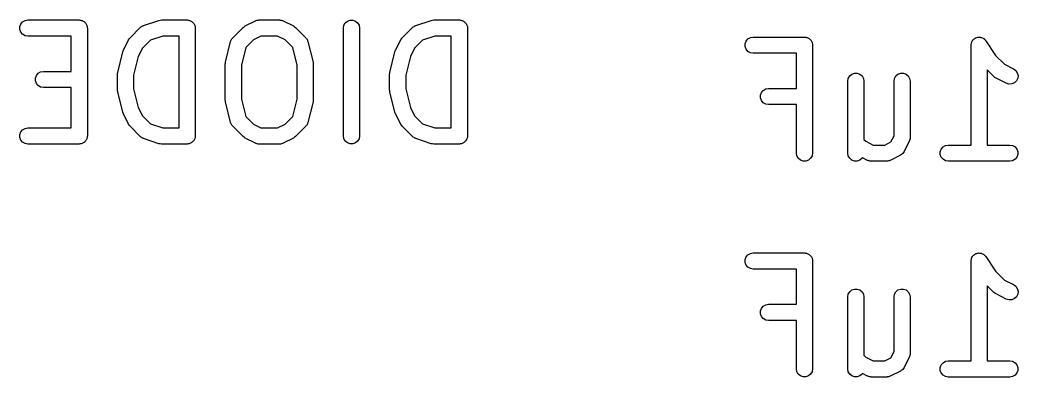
# Model space of a CAD drawing. Extents: x 26 to 276, y -105 to -8.
# Drawn here: x 134.49 to 143.74, y -67.13 to -63.82 of the extents above; entities that cross this region are included whole.
import ezdxf

# ---------------------------------------------------------------- set-up
doc = ezdxf.new("R2010")
doc.units = 0
doc.header["$MEASUREMENT"] = 0
doc.layers.add('BLACK', color=7, linetype='CONTINUOUS')

msp = doc.modelspace()

# ---------------------------------------------------------------- linework, layer by layer
at = {"layer": 'Black'}
for p, q in [((134.497, -63.8563), (134.513, -63.8364)), ((134.513, -63.8364), (134.536, -63.8234)), ((134.536, -63.8234), (134.562, -63.8188)), ((134.562, -63.8188), (135.038, -63.8188)), ((135.038, -63.8188), (135.044, -63.82)), ((135.044, -63.82), (135.051, -63.82)), ((135.051, -63.82), (135.057, -63.8222)), ((135.057, -63.8222), (135.064, -63.8234)), ((135.064, -63.8234), (135.069, -63.8266)), ((135.069, -63.8266), (135.075, -63.8289)), ((135.075, -63.8289), (135.08, -63.8331)), ((135.08, -63.8331), (135.086, -63.8364)), ((135.086, -63.8364), (135.09, -63.8414)), ((135.09, -63.8414), (135.095, -63.8456)), ((135.095, -63.8456), (135.099, -63.8513)), ((135.099, -63.8513), (135.103, -63.8563)), ((135.633, -63.8703), (135.776, -63.8227)), ((135.776, -63.8227), (135.788, -63.8209)), ((135.788, -63.8209), (135.8, -63.8188)), ((135.8, -63.8188), (136.038, -63.8188)), ((136.038, -63.8188), (136.044, -63.82)), ((136.044, -63.82), (136.051, -63.82)), ((136.051, -63.82), (136.057, -63.8222)), ((136.057, -63.8222), (136.064, -63.8234)), ((136.064, -63.8234), (136.069, -63.8266)), ((136.069, -63.8266), (136.075, -63.8289)), ((136.075, -63.8289), (136.08, -63.8331)), ((136.08, -63.8331), (136.086, -63.8364)), ((136.086, -63.8364), (136.09, -63.8414)), ((136.09, -63.8414), (136.095, -63.8456)), ((136.095, -63.8456), (136.099, -63.8513)), ((136.099, -63.8513), (136.103, -63.8563)), ((136.576, -63.8744), (136.671, -63.8268)), ((136.671, -63.8268), (136.675, -63.8255)), ((136.675, -63.8255), (136.679, -63.8234)), ((136.679, -63.8234), (136.688, -63.8218)), ((136.688, -63.8218), (136.696, -63.8193)), ((136.696, -63.8193), (136.7, -63.8196)), ((136.7, -63.8196), (136.705, -63.8188)), ((136.705, -63.8188), (136.895, -63.8188)), ((136.895, -63.8188), (136.899, -63.8196)), ((136.899, -63.8196), (136.904, -63.8193)), ((136.904, -63.8193), (136.912, -63.8218)), ((136.912, -63.8218), (136.921, -63.8234)), ((136.921, -63.8234), (136.924, -63.8255)), ((136.924, -63.8255), (136.929, -63.8268)), ((136.929, -63.8268), (137.024, -63.8744)), ((137.491, -63.8682), (137.504, -63.8456)), ((137.504, -63.8456), (137.524, -63.8289)), ((137.524, -63.8289), (137.549, -63.82)), ((137.549, -63.82), (137.575, -63.82)), ((137.575, -63.82), (137.599, -63.8289)), ((137.599, -63.8289), (137.619, -63.8456)), ((137.619, -63.8456), (137.632, -63.8682)), ((138.157, -63.8703), (138.3, -63.8227)), ((138.3, -63.8227), (138.312, -63.8209)), ((138.312, -63.8209), (138.324, -63.8188)), ((138.324, -63.8188), (138.562, -63.8188)), ((138.562, -63.8188), (138.568, -63.82)), ((138.568, -63.82), (138.575, -63.82)), ((138.575, -63.82), (138.581, -63.8222)), ((138.581, -63.8222), (138.587, -63.8234)), ((138.587, -63.8234), (138.593, -63.8266)), ((138.593, -63.8266), (138.599, -63.8289)), ((138.599, -63.8289), (138.604, -63.8331)), ((138.604, -63.8331), (138.61, -63.8364)), ((138.61, -63.8364), (138.614, -63.8414)), ((138.614, -63.8414), (138.619, -63.8456)), ((138.619, -63.8456), (138.622, -63.8513)), ((138.622, -63.8513), (138.627, -63.8563)), ((134.488, -63.8808), (134.497, -63.8563)), ((134.488, -63.9069), (134.488, -63.8808)), ((134.497, -63.9313), (134.488, -63.9069)), ((134.513, -63.9513), (134.497, -63.9313)), ((135.103, -63.8563), (135.105, -63.8625)), ((135.105, -63.8625), (135.108, -63.8682)), ((135.108, -63.8682), (135.109, -63.8746)), ((135.109, -63.8746), (135.112, -63.8808)), ((135.112, -63.8808), (135.112, -63.8874)), ((135.112, -63.8874), (135.113, -63.8938)), ((135.113, -63.8938), (135.113, -64.8938)), ((135.509, -63.9837), (135.604, -63.8884)), ((135.604, -63.8884), (135.607, -63.8859)), ((135.607, -63.8859), (135.61, -63.8827)), ((135.61, -63.8827), (135.618, -63.8785)), ((135.618, -63.8785), (135.625, -63.8735)), ((135.625, -63.8735), (135.629, -63.8724)), ((135.629, -63.8724), (135.633, -63.8703)), ((136.103, -63.8563), (136.105, -63.8625)), ((136.105, -63.8625), (136.108, -63.8682)), ((136.108, -63.8682), (136.109, -63.8746)), ((136.109, -63.8746), (136.112, -63.8808)), ((136.112, -63.8808), (136.112, -63.8874)), ((136.112, -63.8874), (136.113, -63.8938)), ((136.113, -63.8938), (136.113, -64.8938)), ((136.461, -63.9837), (136.556, -63.8884)), ((136.556, -63.8884), (136.566, -63.8815)), ((136.566, -63.8815), (136.576, -63.8744)), ((137.024, -63.8744), (137.033, -63.8815)), ((137.033, -63.8815), (137.043, -63.8884)), ((137.043, -63.8884), (137.139, -63.9837)), ((137.487, -63.8938), (137.491, -63.8682)), ((137.487, -64.8938), (137.487, -63.8938)), ((137.632, -63.8682), (137.637, -63.8938)), ((137.637, -63.8938), (137.637, -64.8938)), ((138.032, -63.9837), (138.128, -63.8884)), ((138.128, -63.8884), (138.131, -63.8859)), ((138.131, -63.8859), (138.134, -63.8827)), ((138.134, -63.8827), (138.142, -63.8785)), ((138.142, -63.8785), (138.149, -63.8735)), ((138.149, -63.8735), (138.153, -63.8724)), ((138.153, -63.8724), (138.157, -63.8703)), ((138.627, -63.8563), (138.629, -63.8625)), ((138.629, -63.8625), (138.632, -63.8682)), ((138.632, -63.8682), (138.633, -63.8746)), ((138.633, -63.8746), (138.636, -63.8808)), ((138.636, -63.8808), (138.636, -63.8874)), ((138.636, -63.8874), (138.637, -63.8938)), ((138.637, -63.8938), (138.637, -64.8938)), ((134.536, -63.9643), (134.513, -63.9513)), ((134.562, -63.9688), (134.536, -63.9643)), ((134.963, -63.9688), (134.562, -63.9688)), ((134.963, -64.295), (134.963, -63.9688)), ((135.447, -64.0984), (135.495, -64.0032)), ((135.495, -64.0032), (135.502, -63.9935)), ((135.502, -63.9935), (135.509, -63.9837)), ((135.697, -64.007), (135.623, -64.0811)), ((135.812, -63.9688), (135.697, -64.007)), ((135.963, -63.9688), (135.812, -63.9688)), ((135.963, -64.8188), (135.963, -63.9688)), ((136.394, -64.209), (136.441, -64.0185)), ((136.441, -64.0185), (136.444, -64.0119)), ((136.444, -64.0119), (136.446, -64.005)), ((136.446, -64.005), (136.449, -64.0001)), ((136.449, -64.0001), (136.452, -63.9947)), ((136.452, -63.9947), (136.457, -63.9896)), ((136.457, -63.9896), (136.461, -63.9837)), ((136.654, -64.0031), (136.582, -64.075)), ((136.722, -63.9688), (136.654, -64.0031)), ((136.877, -63.9688), (136.722, -63.9688)), ((136.946, -64.0031), (136.877, -63.9688)), ((137.018, -64.075), (136.946, -64.0031)), ((137.139, -63.9837), (137.143, -63.9896)), ((137.143, -63.9896), (137.148, -63.9947)), ((137.148, -63.9947), (137.15, -64.0001)), ((137.15, -64.0001), (137.153, -64.005)), ((137.153, -64.005), (137.155, -64.0119)), ((137.155, -64.0119), (137.158, -64.0185)), ((137.158, -64.0185), (137.206, -64.209)), ((137.971, -64.0984), (138.018, -64.0032)), ((138.018, -64.0032), (138.026, -63.9935)), ((138.026, -63.9935), (138.032, -63.9837)), ((138.221, -64.007), (138.147, -64.0811)), ((138.336, -63.9688), (138.221, -64.007)), ((138.487, -63.9688), (138.336, -63.9688)), ((138.487, -64.8188), (138.487, -63.9688)), ((141.212, -64.0394), (141.221, -64.0149)), ((141.221, -64.0149), (141.238, -63.9949)), ((141.238, -63.9949), (141.26, -63.9819)), ((141.26, -63.9819), (141.286, -63.9774)), ((141.286, -63.9774), (141.762, -63.9774)), ((141.762, -63.9774), (141.768, -63.9785)), ((141.768, -63.9785), (141.775, -63.9785)), ((141.775, -63.9785), (141.781, -63.9808)), ((141.781, -63.9808), (141.788, -63.9819)), ((141.788, -63.9819), (141.793, -63.9852)), ((141.793, -63.9852), (141.799, -63.9874)), ((141.799, -63.9874), (141.804, -63.9916)), ((141.804, -63.9916), (141.81, -63.9949)), ((141.81, -63.9949), (141.814, -64)), ((141.814, -64), (141.819, -64.0042)), ((141.819, -64.0042), (141.823, -64.0099)), ((141.823, -64.0099), (141.827, -64.0149)), ((141.827, -64.0149), (141.829, -64.021)), ((141.829, -64.021), (141.832, -64.0267)), ((141.832, -64.0267), (141.834, -64.0332)), ((141.834, -64.0332), (141.836, -64.0394)), ((143.306, -64.0441), (143.309, -64.0355)), ((143.309, -64.0355), (143.31, -64.0267)), ((143.31, -64.0267), (143.313, -64.0231)), ((143.313, -64.0231), (143.314, -64.0191)), ((143.314, -64.0191), (143.319, -64.0119)), ((143.319, -64.0119), (143.323, -64.0042)), ((143.323, -64.0042), (143.327, -64.0015)), ((143.327, -64.0015), (143.329, -63.9981)), ((143.329, -63.9981), (143.337, -63.9932)), ((143.337, -63.9932), (143.343, -63.9874)), ((143.343, -63.9874), (143.347, -63.986)), ((143.347, -63.986), (143.351, -63.9837)), ((143.351, -63.9837), (143.36, -63.9816)), ((143.36, -63.9816), (143.368, -63.9785)), ((143.368, -63.9785), (143.372, -63.9785)), ((143.372, -63.9785), (143.376, -63.9775)), ((143.376, -63.9775), (143.385, -63.9785)), ((143.385, -63.9785), (143.394, -63.9785)), ((143.394, -63.9785), (143.398, -63.9799)), ((143.398, -63.9799), (143.402, -63.9804)), ((143.402, -63.9804), (143.41, -63.9844)), ((143.41, -63.9844), (143.418, -63.9874)), ((143.418, -63.9874), (143.422, -63.9901)), ((143.422, -63.9901), (143.425, -63.9919)), ((143.425, -63.9919), (143.432, -63.9984)), ((143.432, -63.9984), (143.438, -64.0042)), ((143.438, -64.0042), (143.44, -64.0078)), ((143.44, -64.0078), (143.443, -64.0108)), ((143.443, -64.0108), (143.534, -64.1475)), ((135.394, -64.3042), (135.441, -64.1137)), ((135.441, -64.1137), (135.445, -64.1063)), ((135.445, -64.1063), (135.447, -64.0984)), ((135.623, -64.0811), (135.585, -64.1581)), ((136.582, -64.075), (136.541, -64.2364)), ((137.058, -64.2364), (137.018, -64.075)), ((137.917, -64.3042), (137.965, -64.1137)), ((137.965, -64.1137), (137.968, -64.1063)), ((137.968, -64.1063), (137.971, -64.0984)), ((138.147, -64.0811), (138.109, -64.1581)), ((141.212, -64.0654), (141.212, -64.0394)), ((141.221, -64.0899), (141.212, -64.0654)), ((141.238, -64.1098), (141.221, -64.0899)), ((141.26, -64.1229), (141.238, -64.1098)), ((141.286, -64.1274), (141.26, -64.1229)), ((141.687, -64.1274), (141.286, -64.1274)), ((141.687, -64.4536), (141.687, -64.1274)), ((141.836, -64.0394), (141.836, -64.0459)), ((141.836, -64.0459), (141.837, -64.0524)), ((141.837, -64.0524), (141.837, -65.0524)), ((143.307, -64.0483), (143.306, -64.0441)), ((143.306, -64.0524), (143.307, -64.0483)), ((143.306, -64.9774), (143.306, -64.0524)), ((135.585, -64.1581), (135.541, -64.3316)), ((136.391, -64.2272), (136.393, -64.2181)), ((136.393, -64.2181), (136.394, -64.209)), ((137.206, -64.209), (137.207, -64.2181)), ((137.207, -64.2181), (137.208, -64.2272)), ((138.109, -64.1581), (138.065, -64.3316)), ((143.534, -64.1475), (143.616, -64.2288)), ((134.64, -64.3325), (134.656, -64.3126)), ((134.656, -64.3126), (134.679, -64.2996)), ((134.679, -64.2996), (134.705, -64.295)), ((134.705, -64.295), (134.963, -64.295)), ((135.391, -64.3224), (135.393, -64.3134)), ((135.393, -64.3134), (135.394, -64.3042)), ((136.391, -64.5605), (136.391, -64.2272)), ((136.541, -64.2364), (136.541, -64.5513)), ((137.058, -64.5513), (137.058, -64.2364)), ((137.208, -64.2272), (137.208, -64.5605)), ((137.915, -64.3224), (137.917, -64.3134)), ((137.917, -64.3134), (137.917, -64.3042)), ((142.201, -64.3208), (142.225, -64.3119)), ((142.225, -64.3119), (142.251, -64.3119)), ((142.251, -64.3119), (142.276, -64.3208)), ((142.629, -64.3208), (142.654, -64.3119)), ((142.654, -64.3119), (142.68, -64.3119)), ((142.68, -64.3119), (142.704, -64.3208)), ((143.518, -64.3435), (143.456, -64.2811)), ((143.456, -64.2811), (143.456, -64.9774)), ((143.616, -64.2288), (143.7, -64.271)), ((143.7, -64.271), (143.721, -64.2865)), ((143.721, -64.2865), (143.735, -64.3083)), ((143.735, -64.3083), (143.742, -64.3336)), ((134.631, -64.357), (134.64, -64.3325)), ((134.631, -64.3831), (134.631, -64.357)), ((134.64, -64.4075), (134.631, -64.3831)), ((134.656, -64.4275), (134.64, -64.4075)), ((135.391, -64.4653), (135.391, -64.3224)), ((135.541, -64.3316), (135.541, -64.456)), ((137.915, -64.4653), (137.915, -64.3224)), ((138.065, -64.3316), (138.065, -64.456)), ((142.163, -64.3857), (142.168, -64.3601)), ((142.163, -65.0524), (142.163, -64.3857)), ((142.168, -64.3601), (142.181, -64.3375)), ((142.181, -64.3375), (142.201, -64.3208)), ((142.276, -64.3208), (142.296, -64.3375)), ((142.296, -64.3375), (142.309, -64.3601)), ((142.309, -64.3601), (142.313, -64.3857)), ((142.313, -64.3857), (142.313, -64.9261)), ((142.592, -64.3857), (142.596, -64.3601)), ((142.592, -64.8918), (142.592, -64.3857)), ((142.596, -64.3601), (142.609, -64.3375)), ((142.609, -64.3375), (142.629, -64.3208)), ((142.704, -64.3208), (142.724, -64.3375)), ((142.724, -64.3375), (142.737, -64.3601)), ((142.737, -64.3601), (142.742, -64.3857)), ((142.742, -64.3857), (142.742, -64.9095)), ((143.528, -64.3504), (143.518, -64.3435)), ((143.538, -64.3576), (143.528, -64.3504)), ((143.633, -64.4052), (143.538, -64.3576)), ((143.658, -64.4126), (143.633, -64.4052)), ((143.708, -64.4007), (143.684, -64.411)), ((143.727, -64.3828), (143.708, -64.4007)), ((143.739, -64.3595), (143.727, -64.3828)), ((143.742, -64.3336), (143.739, -64.3595)), ((134.679, -64.4405), (134.656, -64.4275)), ((134.705, -64.445), (134.679, -64.4405)), ((134.963, -64.445), (134.705, -64.445)), ((134.963, -64.8188), (134.963, -64.445)), ((135.393, -64.4743), (135.391, -64.4653)), ((135.394, -64.4835), (135.393, -64.4743)), ((135.441, -64.6739), (135.394, -64.4835)), ((135.541, -64.456), (135.585, -64.6296)), ((137.917, -64.4743), (137.915, -64.4653)), ((137.917, -64.4835), (137.917, -64.4743)), ((137.965, -64.6739), (137.917, -64.4835)), ((138.065, -64.456), (138.109, -64.6296)), ((141.355, -64.5155), (141.364, -64.4911)), ((141.364, -64.4911), (141.38, -64.4711)), ((141.38, -64.4711), (141.403, -64.4581)), ((141.403, -64.4581), (141.429, -64.4536)), ((141.429, -64.4536), (141.687, -64.4536)), ((143.684, -64.411), (143.658, -64.4126)), ((136.393, -64.5695), (136.391, -64.5605)), ((136.394, -64.5787), (136.393, -64.5695)), ((136.441, -64.7692), (136.394, -64.5787)), ((136.541, -64.5513), (136.582, -64.7126)), ((137.018, -64.7126), (137.058, -64.5513)), ((137.206, -64.5787), (137.158, -64.7692)), ((137.207, -64.5695), (137.206, -64.5787)), ((137.208, -64.5605), (137.207, -64.5695)), ((141.355, -64.5416), (141.355, -64.5155)), ((141.364, -64.5661), (141.355, -64.5416)), ((141.38, -64.586), (141.364, -64.5661)), ((141.403, -64.599), (141.38, -64.586)), ((135.445, -64.6814), (135.441, -64.6739)), ((135.447, -64.6893), (135.445, -64.6814)), ((135.585, -64.6296), (135.623, -64.7066)), ((137.968, -64.6814), (137.965, -64.6739)), ((137.971, -64.6893), (137.968, -64.6814)), ((138.109, -64.6296), (138.147, -64.7066)), ((141.429, -64.6036), (141.403, -64.599)), ((141.687, -64.6036), (141.429, -64.6036)), ((141.687, -65.0524), (141.687, -64.6036)), ((135.495, -64.7845), (135.447, -64.6893)), ((135.623, -64.7066), (135.697, -64.7807)), ((136.444, -64.7757), (136.441, -64.7692)), ((136.446, -64.7827), (136.444, -64.7757)), ((136.582, -64.7126), (136.654, -64.7846)), ((136.946, -64.7846), (137.018, -64.7126)), ((137.155, -64.7757), (137.153, -64.7827)), ((137.158, -64.7692), (137.155, -64.7757)), ((138.018, -64.7845), (137.971, -64.6893)), ((138.147, -64.7066), (138.221, -64.7807)), ((134.488, -64.8808), (134.497, -64.8563)), ((134.497, -64.8563), (134.513, -64.8364)), ((134.513, -64.8364), (134.536, -64.8234)), ((134.536, -64.8234), (134.562, -64.8188)), ((134.562, -64.8188), (134.963, -64.8188)), ((135.502, -64.7942), (135.495, -64.7845)), ((135.509, -64.804), (135.502, -64.7942)), ((135.604, -64.8993), (135.509, -64.804)), ((135.697, -64.7807), (135.812, -64.8188)), ((135.812, -64.8188), (135.963, -64.8188)), ((136.449, -64.7875), (136.446, -64.7827)), ((136.452, -64.793), (136.449, -64.7875)), ((136.457, -64.7981), (136.452, -64.793)), ((136.461, -64.804), (136.457, -64.7981)), ((136.556, -64.8993), (136.461, -64.804)), ((136.654, -64.7846), (136.722, -64.8188)), ((136.722, -64.8188), (136.877, -64.8188)), ((136.877, -64.8188), (136.946, -64.7846)), ((137.139, -64.804), (137.043, -64.8993)), ((137.143, -64.7981), (137.139, -64.804)), ((137.148, -64.793), (137.143, -64.7981)), ((137.15, -64.7875), (137.148, -64.793)), ((137.153, -64.7827), (137.15, -64.7875)), ((138.026, -64.7942), (138.018, -64.7845)), ((138.032, -64.804), (138.026, -64.7942)), ((138.128, -64.8993), (138.032, -64.804)), ((138.221, -64.7807), (138.336, -64.8188)), ((138.336, -64.8188), (138.487, -64.8188)), ((134.488, -64.9069), (134.488, -64.8808)), ((134.497, -64.9313), (134.488, -64.9069)), ((134.513, -64.9513), (134.497, -64.9313)), ((134.536, -64.9643), (134.513, -64.9513)), ((135.069, -64.961), (135.064, -64.9643)), ((135.075, -64.9588), (135.069, -64.961)), ((135.08, -64.9546), (135.075, -64.9588)), ((135.086, -64.9513), (135.08, -64.9546)), ((135.09, -64.9463), (135.086, -64.9513)), ((135.095, -64.942), (135.09, -64.9463)), ((135.099, -64.9364), (135.095, -64.942)), ((135.103, -64.9313), (135.099, -64.9364)), ((135.105, -64.9252), (135.103, -64.9313)), ((135.108, -64.9195), (135.105, -64.9252)), ((135.109, -64.913), (135.108, -64.9195)), ((135.112, -64.9069), (135.109, -64.913)), ((135.113, -64.8938), (135.112, -64.9003)), ((135.112, -64.9003), (135.112, -64.9069)), ((135.607, -64.9017), (135.604, -64.8993)), ((135.61, -64.905), (135.607, -64.9017)), ((135.618, -64.9092), (135.61, -64.905)), ((135.625, -64.9142), (135.618, -64.9092)), ((135.629, -64.9153), (135.625, -64.9142)), ((135.633, -64.9174), (135.629, -64.9153)), ((135.776, -64.965), (135.633, -64.9174)), ((136.069, -64.961), (136.064, -64.9643)), ((136.075, -64.9588), (136.069, -64.961)), ((136.08, -64.9546), (136.075, -64.9588)), ((136.086, -64.9513), (136.08, -64.9546)), ((136.09, -64.9463), (136.086, -64.9513)), ((136.095, -64.942), (136.09, -64.9463)), ((136.099, -64.9364), (136.095, -64.942)), ((136.103, -64.9313), (136.099, -64.9364)), ((136.105, -64.9252), (136.103, -64.9313)), ((136.108, -64.9195), (136.105, -64.9252)), ((136.109, -64.913), (136.108, -64.9195)), ((136.112, -64.9069), (136.109, -64.913)), ((136.113, -64.8938), (136.112, -64.9003)), ((136.112, -64.9003), (136.112, -64.9069)), ((136.566, -64.9061), (136.556, -64.8993)), ((136.576, -64.9133), (136.566, -64.9061)), ((136.671, -64.9609), (136.576, -64.9133)), ((136.675, -64.9622), (136.671, -64.9609)), ((136.679, -64.9643), (136.675, -64.9622)), ((136.924, -64.9622), (136.921, -64.9643)), ((136.929, -64.9609), (136.924, -64.9622)), ((137.024, -64.9133), (136.929, -64.9609)), ((137.033, -64.9061), (137.024, -64.9133)), ((137.043, -64.8993), (137.033, -64.9061)), ((137.491, -64.9195), (137.487, -64.8938)), ((137.504, -64.942), (137.491, -64.9195)), ((137.524, -64.9588), (137.504, -64.942)), ((137.549, -64.9677), (137.524, -64.9588)), ((137.599, -64.9588), (137.575, -64.9677)), ((137.619, -64.942), (137.599, -64.9588)), ((137.632, -64.9195), (137.619, -64.942)), ((137.637, -64.8938), (137.632, -64.9195)), ((138.131, -64.9017), (138.128, -64.8993)), ((138.134, -64.905), (138.131, -64.9017)), ((138.142, -64.9092), (138.134, -64.905)), ((138.149, -64.9142), (138.142, -64.9092)), ((138.153, -64.9153), (138.149, -64.9142)), ((138.157, -64.9174), (138.153, -64.9153)), ((138.3, -64.965), (138.157, -64.9174)), ((138.593, -64.961), (138.587, -64.9643)), ((138.599, -64.9588), (138.593, -64.961)), ((138.604, -64.9546), (138.599, -64.9588)), ((138.61, -64.9513), (138.604, -64.9546)), ((138.614, -64.9463), (138.61, -64.9513)), ((138.619, -64.942), (138.614, -64.9463)), ((138.622, -64.9364), (138.619, -64.942)), ((138.627, -64.9313), (138.622, -64.9364)), ((138.629, -64.9252), (138.627, -64.9313)), ((138.632, -64.9195), (138.629, -64.9252)), ((138.633, -64.913), (138.632, -64.9195)), ((138.636, -64.9069), (138.633, -64.913)), ((138.637, -64.8938), (138.636, -64.9003)), ((138.636, -64.9003), (138.636, -64.9069)), ((142.313, -64.9261), (142.33, -64.9431)), ((142.33, -64.9431), (142.399, -64.9774)), ((142.506, -64.9774), (142.563, -64.9489)), ((142.563, -64.9489), (142.592, -64.8918)), ((142.734, -64.9431), (142.686, -65.0383)), ((142.735, -64.9389), (142.734, -64.9431)), ((142.737, -64.9352), (142.735, -64.9389)), ((142.739, -64.9265), (142.737, -64.9352)), ((142.741, -64.9181), (142.739, -64.9265)), ((142.742, -64.9095), (142.741, -64.9138)), ((142.741, -64.9138), (142.741, -64.9181)), ((134.562, -64.9688), (134.536, -64.9643)), ((135.038, -64.9688), (134.562, -64.9688)), ((135.044, -64.9677), (135.038, -64.9688)), ((135.051, -64.9677), (135.044, -64.9677)), ((135.057, -64.9655), (135.051, -64.9677)), ((135.064, -64.9643), (135.057, -64.9655)), ((135.788, -64.9668), (135.776, -64.965)), ((135.8, -64.9688), (135.788, -64.9668)), ((136.038, -64.9688), (135.8, -64.9688)), ((136.044, -64.9677), (136.038, -64.9688)), ((136.051, -64.9677), (136.044, -64.9677)), ((136.057, -64.9655), (136.051, -64.9677)), ((136.064, -64.9643), (136.057, -64.9655)), ((136.688, -64.9658), (136.679, -64.9643)), ((136.696, -64.9683), (136.688, -64.9658)), ((136.7, -64.9681), (136.696, -64.9683)), ((136.705, -64.9688), (136.7, -64.9681)), ((136.895, -64.9688), (136.705, -64.9688)), ((136.899, -64.9681), (136.895, -64.9688)), ((136.904, -64.9683), (136.899, -64.9681)), ((136.912, -64.9658), (136.904, -64.9683)), ((136.921, -64.9643), (136.912, -64.9658)), ((137.575, -64.9677), (137.549, -64.9677)), ((138.312, -64.9668), (138.3, -64.965)), ((138.324, -64.9688), (138.312, -64.9668)), ((138.562, -64.9688), (138.324, -64.9688)), ((138.568, -64.9677), (138.562, -64.9688)), ((138.575, -64.9677), (138.568, -64.9677)), ((138.581, -64.9655), (138.575, -64.9677)), ((138.587, -64.9643), (138.581, -64.9655)), ((141.691, -65.078), (141.687, -65.0524)), ((141.837, -65.0524), (141.832, -65.078)), ((142.168, -65.078), (142.163, -65.0524)), ((142.399, -64.9774), (142.506, -64.9774)), ((142.68, -65.0471), (142.674, -65.0563)), ((142.686, -65.0383), (142.68, -65.0471)), ((143.021, -65.0394), (143.03, -65.0149)), ((143.021, -65.0654), (143.021, -65.0394)), ((143.03, -65.0149), (143.047, -64.9949)), ((143.047, -64.9949), (143.07, -64.9819)), ((143.07, -64.9819), (143.095, -64.9774)), ((143.095, -64.9774), (143.306, -64.9774)), ((143.456, -64.9774), (143.667, -64.9774)), ((143.667, -64.9774), (143.692, -64.9819)), ((143.692, -64.9819), (143.715, -64.9949)), ((143.715, -64.9949), (143.732, -65.0149)), ((143.732, -65.0149), (143.741, -65.0394)), ((143.741, -65.0394), (143.741, -65.0654)), ((141.704, -65.1006), (141.691, -65.078)), ((141.724, -65.1173), (141.704, -65.1006)), ((141.749, -65.1262), (141.724, -65.1173)), ((141.775, -65.1262), (141.749, -65.1262)), ((141.799, -65.1173), (141.775, -65.1262)), ((141.819, -65.1006), (141.799, -65.1173)), ((141.832, -65.078), (141.819, -65.1006)), ((142.181, -65.1006), (142.168, -65.078)), ((142.201, -65.1173), (142.181, -65.1006)), ((142.225, -65.1262), (142.201, -65.1173)), ((142.251, -65.1262), (142.225, -65.1262)), ((142.276, -65.1173), (142.251, -65.1262)), ((142.296, -65.1006), (142.276, -65.1173)), ((142.299, -65.0951), (142.296, -65.1006)), ((142.347, -65.1195), (142.299, -65.0951)), ((142.352, -65.1207), (142.347, -65.1195)), ((142.355, -65.1229), (142.352, -65.1207)), ((142.364, -65.1244), (142.355, -65.1229)), ((142.372, -65.1269), (142.364, -65.1244)), ((142.377, -65.1266), (142.372, -65.1269)), ((142.381, -65.1274), (142.377, -65.1266)), ((142.524, -65.1274), (142.381, -65.1274)), ((142.528, -65.1266), (142.524, -65.1274)), ((142.532, -65.1269), (142.528, -65.1266)), ((142.541, -65.1244), (142.532, -65.1269)), ((142.549, -65.1229), (142.541, -65.1244)), ((142.553, -65.1207), (142.549, -65.1229)), ((142.557, -65.1195), (142.553, -65.1207)), ((142.653, -65.0718), (142.557, -65.1195)), ((142.661, -65.0653), (142.653, -65.0718)), ((142.671, -65.0592), (142.661, -65.0653)), ((142.672, -65.0576), (142.671, -65.0592)), ((142.674, -65.0563), (142.672, -65.0576)), ((143.03, -65.0899), (143.021, -65.0654)), ((143.047, -65.1098), (143.03, -65.0899)), ((143.07, -65.1229), (143.047, -65.1098)), ((143.095, -65.1274), (143.07, -65.1229)), ((143.667, -65.1274), (143.095, -65.1274)), ((143.692, -65.1229), (143.667, -65.1274)), ((143.715, -65.1098), (143.692, -65.1229)), ((143.732, -65.0899), (143.715, -65.1098)), ((143.741, -65.0654), (143.732, -65.0899)), ((141.26, -65.9819), (141.286, -65.9774)), ((141.286, -65.9774), (141.762, -65.9774)), ((141.762, -65.9774), (141.768, -65.9785)), ((141.768, -65.9785), (141.775, -65.9785)), ((141.775, -65.9785), (141.781, -65.9808)), ((141.781, -65.9808), (141.788, -65.9819)), ((143.36, -65.9816), (143.368, -65.9785)), ((143.368, -65.9785), (143.372, -65.9785)), ((143.372, -65.9785), (143.376, -65.9775)), ((143.376, -65.9775), (143.385, -65.9785)), ((143.385, -65.9785), (143.394, -65.9785)), ((143.394, -65.9785), (143.398, -65.9799)), ((143.398, -65.9799), (143.402, -65.9804)), ((143.402, -65.9804), (143.41, -65.9844)), ((141.212, -66.0394), (141.221, -66.0149)), ((141.212, -66.0654), (141.212, -66.0394)), ((141.221, -66.0899), (141.212, -66.0654)), ((141.221, -66.0149), (141.238, -65.9949)), ((141.238, -65.9949), (141.26, -65.9819)), ((141.788, -65.9819), (141.793, -65.9852)), ((141.793, -65.9852), (141.799, -65.9874)), ((141.799, -65.9874), (141.804, -65.9916)), ((141.804, -65.9916), (141.81, -65.9949)), ((141.81, -65.9949), (141.814, -66)), ((141.814, -66), (141.819, -66.0042)), ((141.819, -66.0042), (141.823, -66.0099)), ((141.823, -66.0099), (141.827, -66.0149)), ((141.827, -66.0149), (141.829, -66.021)), ((141.829, -66.021), (141.832, -66.0267)), ((141.832, -66.0267), (141.834, -66.0332)), ((141.834, -66.0332), (141.836, -66.0394)), ((141.836, -66.0394), (141.836, -66.0459)), ((141.836, -66.0459), (141.837, -66.0524)), ((141.837, -66.0524), (141.837, -67.0524)), ((143.306, -66.0441), (143.309, -66.0355)), ((143.307, -66.0483), (143.306, -66.0441)), ((143.306, -66.0524), (143.307, -66.0483)), ((143.306, -66.9774), (143.306, -66.0524)), ((143.309, -66.0355), (143.31, -66.0267)), ((143.31, -66.0267), (143.313, -66.0231)), ((143.313, -66.0231), (143.314, -66.0191)), ((143.314, -66.0191), (143.319, -66.0119)), ((143.319, -66.0119), (143.323, -66.0042)), ((143.323, -66.0042), (143.327, -66.0015)), ((143.327, -66.0015), (143.329, -65.9981)), ((143.329, -65.9981), (143.337, -65.9932)), ((143.337, -65.9932), (143.343, -65.9874)), ((143.343, -65.9874), (143.347, -65.986)), ((143.347, -65.986), (143.351, -65.9837)), ((143.351, -65.9837), (143.36, -65.9816)), ((143.41, -65.9844), (143.418, -65.9874)), ((143.418, -65.9874), (143.422, -65.9901)), ((143.422, -65.9901), (143.425, -65.9919)), ((143.425, -65.9919), (143.432, -65.9984)), ((143.432, -65.9984), (143.438, -66.0042)), ((143.438, -66.0042), (143.44, -66.0078)), ((143.44, -66.0078), (143.443, -66.0108)), ((143.443, -66.0108), (143.534, -66.1475)), ((141.238, -66.1098), (141.221, -66.0899)), ((141.26, -66.1229), (141.238, -66.1098)), ((141.286, -66.1274), (141.26, -66.1229)), ((141.687, -66.1274), (141.286, -66.1274)), ((141.687, -66.4536), (141.687, -66.1274)), ((143.534, -66.1475), (143.616, -66.2288)), ((143.616, -66.2288), (143.7, -66.271)), ((142.168, -66.3601), (142.181, -66.3375)), ((142.181, -66.3375), (142.201, -66.3208)), ((142.201, -66.3208), (142.225, -66.3119)), ((142.225, -66.3119), (142.251, -66.3119)), ((142.251, -66.3119), (142.276, -66.3208)), ((142.276, -66.3208), (142.296, -66.3375)), ((142.296, -66.3375), (142.309, -66.3601)), ((142.596, -66.3601), (142.609, -66.3375)), ((142.609, -66.3375), (142.629, -66.3208)), ((142.629, -66.3208), (142.654, -66.3119)), ((142.654, -66.3119), (142.68, -66.3119)), ((142.68, -66.3119), (142.704, -66.3208)), ((142.704, -66.3208), (142.724, -66.3375)), ((142.724, -66.3375), (142.737, -66.3601)), ((143.518, -66.3435), (143.456, -66.2811)), ((143.456, -66.2811), (143.456, -66.9774)), ((143.528, -66.3504), (143.518, -66.3435)), ((143.538, -66.3576), (143.528, -66.3504)), ((143.7, -66.271), (143.721, -66.2865)), ((143.721, -66.2865), (143.735, -66.3083)), ((143.735, -66.3083), (143.742, -66.3336)), ((143.742, -66.3336), (143.739, -66.3595)), ((142.163, -66.3857), (142.168, -66.3601)), ((142.163, -67.0524), (142.163, -66.3857)), ((142.309, -66.3601), (142.313, -66.3857)), ((142.313, -66.3857), (142.313, -66.9261)), ((142.592, -66.3857), (142.596, -66.3601)), ((142.592, -66.8918), (142.592, -66.3857)), ((142.737, -66.3601), (142.742, -66.3857)), ((142.742, -66.3857), (142.742, -66.9095)), ((143.633, -66.4052), (143.538, -66.3576)), ((143.658, -66.4126), (143.633, -66.4052)), ((143.684, -66.411), (143.658, -66.4126)), ((143.708, -66.4007), (143.684, -66.411)), ((143.727, -66.3828), (143.708, -66.4007)), ((143.739, -66.3595), (143.727, -66.3828)), ((141.355, -66.5155), (141.364, -66.4911)), ((141.355, -66.5416), (141.355, -66.5155)), ((141.364, -66.4911), (141.38, -66.4711)), ((141.38, -66.4711), (141.403, -66.4581)), ((141.403, -66.4581), (141.429, -66.4536)), ((141.429, -66.4536), (141.687, -66.4536)), ((141.364, -66.5661), (141.355, -66.5416)), ((141.38, -66.586), (141.364, -66.5661)), ((141.403, -66.599), (141.38, -66.586)), ((141.429, -66.6036), (141.403, -66.599)), ((141.687, -66.6036), (141.429, -66.6036)), ((141.687, -67.0524), (141.687, -66.6036)), ((142.563, -66.9489), (142.592, -66.8918)), ((142.313, -66.9261), (142.33, -66.9431)), ((142.33, -66.9431), (142.399, -66.9774)), ((142.399, -66.9774), (142.506, -66.9774)), ((142.506, -66.9774), (142.563, -66.9489)), ((142.734, -66.9431), (142.686, -67.0383)), ((142.735, -66.9389), (142.734, -66.9431)), ((142.737, -66.9352), (142.735, -66.9389)), ((142.739, -66.9265), (142.737, -66.9352)), ((142.741, -66.9181), (142.739, -66.9265)), ((142.742, -66.9095), (142.741, -66.9138)), ((142.741, -66.9138), (142.741, -66.9181)), ((143.03, -67.0149), (143.047, -66.9949)), ((143.047, -66.9949), (143.07, -66.9819)), ((143.07, -66.9819), (143.095, -66.9774)), ((143.095, -66.9774), (143.306, -66.9774)), ((143.456, -66.9774), (143.667, -66.9774)), ((143.667, -66.9774), (143.692, -66.9819)), ((143.692, -66.9819), (143.715, -66.9949)), ((143.715, -66.9949), (143.732, -67.0149)), ((141.691, -67.078), (141.687, -67.0524)), ((141.704, -67.1006), (141.691, -67.078)), ((141.832, -67.078), (141.819, -67.1006)), ((141.837, -67.0524), (141.832, -67.078)), ((142.168, -67.078), (142.163, -67.0524)), ((142.181, -67.1006), (142.168, -67.078)), ((142.653, -67.0718), (142.557, -67.1195)), ((142.661, -67.0653), (142.653, -67.0718)), ((142.671, -67.0592), (142.661, -67.0653)), ((142.672, -67.0576), (142.671, -67.0592)), ((142.674, -67.0563), (142.672, -67.0576)), ((142.68, -67.0471), (142.674, -67.0563)), ((142.686, -67.0383), (142.68, -67.0471)), ((143.021, -67.0394), (143.03, -67.0149)), ((143.021, -67.0654), (143.021, -67.0394)), ((143.03, -67.0899), (143.021, -67.0654)), ((143.047, -67.1098), (143.03, -67.0899)), ((143.732, -67.0899), (143.715, -67.1098)), ((143.732, -67.0149), (143.741, -67.0394)), ((143.741, -67.0654), (143.732, -67.0899)), ((143.741, -67.0394), (143.741, -67.0654)), ((141.724, -67.1173), (141.704, -67.1006)), ((141.749, -67.1262), (141.724, -67.1173)), ((141.775, -67.1262), (141.749, -67.1262)), ((141.799, -67.1173), (141.775, -67.1262)), ((141.819, -67.1006), (141.799, -67.1173)), ((142.201, -67.1173), (142.181, -67.1006)), ((142.225, -67.1262), (142.201, -67.1173)), ((142.251, -67.1262), (142.225, -67.1262)), ((142.276, -67.1173), (142.251, -67.1262)), ((142.296, -67.1006), (142.276, -67.1173)), ((142.299, -67.0951), (142.296, -67.1006)), ((142.347, -67.1195), (142.299, -67.0951)), ((142.352, -67.1207), (142.347, -67.1195)), ((142.355, -67.1229), (142.352, -67.1207)), ((142.364, -67.1244), (142.355, -67.1229)), ((142.372, -67.1269), (142.364, -67.1244)), ((142.377, -67.1266), (142.372, -67.1269)), ((142.381, -67.1274), (142.377, -67.1266)), ((142.524, -67.1274), (142.381, -67.1274)), ((142.528, -67.1266), (142.524, -67.1274)), ((142.532, -67.1269), (142.528, -67.1266)), ((142.541, -67.1244), (142.532, -67.1269)), ((142.549, -67.1229), (142.541, -67.1244)), ((142.553, -67.1207), (142.549, -67.1229)), ((142.557, -67.1195), (142.553, -67.1207)), ((143.07, -67.1229), (143.047, -67.1098)), ((143.095, -67.1274), (143.07, -67.1229)), ((143.667, -67.1274), (143.095, -67.1274)), ((143.692, -67.1229), (143.667, -67.1274)), ((143.715, -67.1098), (143.692, -67.1229))]:
    msp.add_line(p, q, dxfattribs=at)

doc.saveas('drawing.dxf')
